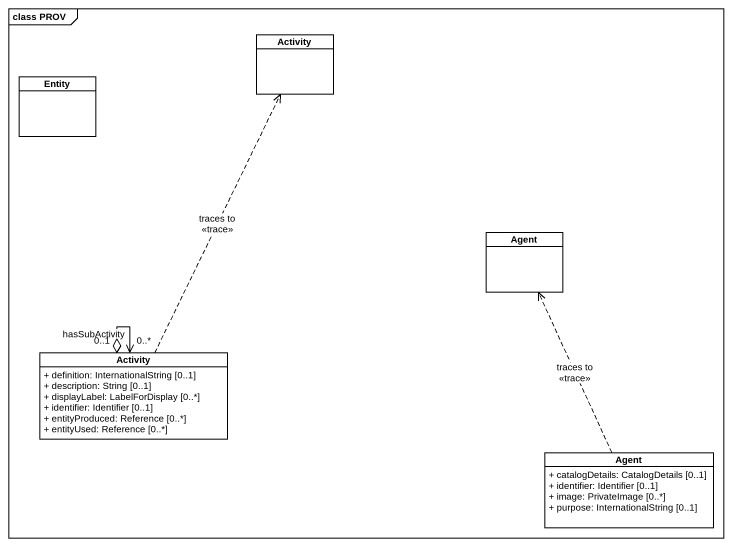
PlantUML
@startuml
mainframe class PROV
hide circle
hide empty members
skinparam classAttributeIconSize 0
class Activity
class "Entity" as Entity_
class "Agent" as Agent_
class "Activity" as Activity_2 {
  + definition: InternationalString [0..1]
  + description: String [0..1]
  + displayLabel: LabelForDisplay [0..*]
  + identifier: Identifier [0..1]
  + entityProduced: Reference [0..*]
  + entityUsed: Reference [0..*]
}
class "Agent" as Agent__2 {
  + catalogDetails: CatalogDetails [0..1]
  + identifier: Identifier [0..1]
  + image: PrivateImage [0..*]
  + purpose: InternationalString [0..1]
}
Activity_2 .up.> Activity : traces to\n<<trace>>
Activity_2 "0..*" <--o "0..1" Activity_2 : hasSubActivity
Agent__2 .up.> Agent_ : traces to\n<<trace>>
@enduml
